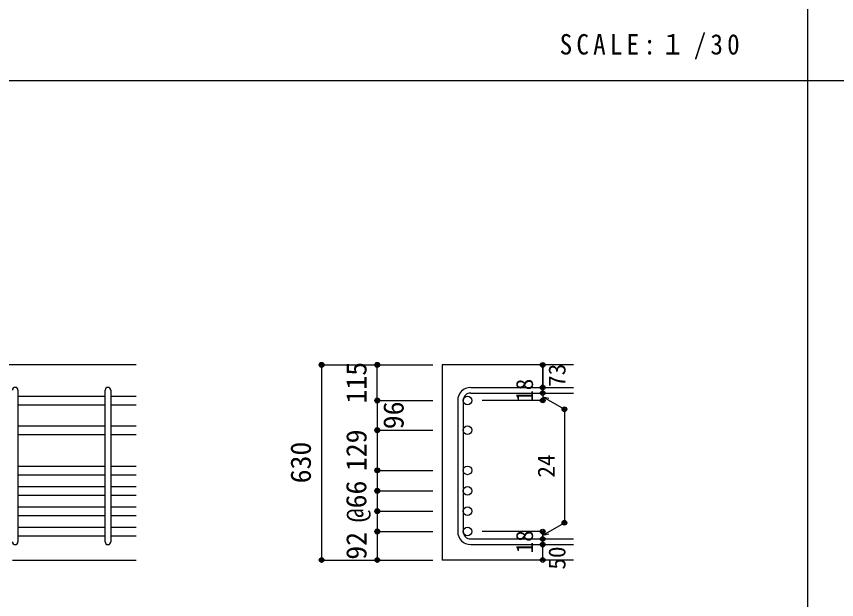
# Model space of a CAD drawing. Units: millimetres at full size, sheet at 1:30. Extents: x -5973 to 5954, y -4195 to 4201.
# Drawn here: x -3683 to -1031, y -1901 to -15 of the extents above; entities that cross this region are included whole.
import ezdxf
from ezdxf.enums import TextEntityAlignment as Align

# ---------------------------------------------------------------- set-up
doc = ezdxf.new("R2010")
doc.units = ezdxf.units.MM
doc.header["$LTSCALE"] = 30
doc.header["$PDMODE"] = 32
doc.header["$PDSIZE"] = 15
for name, color, linetype in [('0-1_躯体線', 2, 'Continuous'), ('0-5_基礎梁筋', 7, 'Continuous'), ('0-6_スタラップ筋', 7, 'Continuous'), ('0-D_寸法', 4, 'Continuous'), ('6-7_文字', 7, 'Continuous'), ('F-0_枠', 6, 'Continuous')]:
    doc.layers.add(name, color=color, linetype=linetype)
doc.styles.add('ＭＳ ゴシック', font='')
doc.styles.get('ＭＳ ゴシック').set_extended_font_data('MS Gothic')

msp = doc.modelspace()

# ---------------------------------------------------------------- linework, layer by layer
at = {"layer": '0-1_躯体線'}
for p, q in [((-3295.8, -1142.16), (-4895.8, -1142.16)), ((-1880.8, -1142.16), (-2305.8, -1142.16)), ((-2305.8, -1142.16), (-2305.8, -1773.16)), ((-3695.8, -1773.16), (-3295.8, -1773.16)), ((-1880.8, -1773.16), (-2305.8, -1773.16))]:
    msp.add_line(p, q, dxfattribs=at)
at = {"layer": '0-5_基礎梁筋'}
for p, q in [((-3677.8, -1243.09), (-3395.8, -1243.09)), ((-3377.8, -1243.09), (-3295.8, -1243.09)), ((-3677.8, -1271.09), (-3395.8, -1271.09)), ((-3377.8, -1271.09), (-3295.8, -1271.09)), ((-3677.8, -1339.16), (-3395.8, -1339.16)), ((-3377.8, -1339.16), (-3295.8, -1339.16)), ((-3677.8, -1367.16), (-3395.8, -1367.16)), ((-3377.8, -1367.16), (-3295.8, -1367.16)), ((-3677.8, -1469.16), (-3395.8, -1469.16)), ((-3377.8, -1469.16), (-3295.8, -1469.16)), ((-3677.8, -1497.16), (-3395.8, -1497.16)), ((-3377.8, -1497.16), (-3295.8, -1497.16)), ((-3677.8, -1535.16), (-3395.8, -1535.16)), ((-3377.8, -1535.16), (-3295.8, -1535.16)), ((-3677.8, -1563.16), (-3395.8, -1563.16)), ((-3377.8, -1563.16), (-3295.8, -1563.16)), ((-3677.8, -1601.16), (-3395.8, -1601.16)), ((-3377.8, -1601.16), (-3295.8, -1601.16)), ((-3677.8, -1629.16), (-3395.8, -1629.16)), ((-3377.8, -1629.16), (-3295.8, -1629.16)), ((-3677.8, -1667.16), (-3395.8, -1667.16)), ((-3377.8, -1667.16), (-3295.8, -1667.16)), ((-3677.8, -1695.16), (-3395.8, -1695.16)), ((-3377.8, -1695.16), (-3295.8, -1695.16))]:
    msp.add_line(p, q, dxfattribs=at)
at = {"layer": '0-5_基礎梁筋', "color": 3}
for centre in [(-2223.8, -1257.09), (-2223.8, -1353.16), (-2223.8, -1483.16), (-2223.8, -1549.16), (-2223.8, -1615.16), (-2223.8, -1681.16)]:
    msp.add_circle(centre, 14, dxfattribs=at)
at = {"layer": '0-6_スタラップ筋'}
for p, q in [((-2213.8, -1215.09), (-1880.8, -1215.09)), ((-3677.8, -1224.09), (-3677.8, -1714.16)), ((-3395.8, -1714.16), (-3395.8, -1224.09)), ((-3377.8, -1224.09), (-3377.8, -1714.16)), ((-2213.8, -1233.09), (-1880.8, -1233.09)), ((-2255.8, -1257.09), (-2255.8, -1681.16)), ((-2237.8, -1257.09), (-2237.8, -1681.16)), ((-2213.8, -1705.16), (-1880.8, -1705.16)), ((-2213.8, -1723.16), (-1880.8, -1723.16))]:
    msp.add_line(p, q, dxfattribs=at)
for centre, radius, start, end in [((-3686.8, -1224.09), 9, 0, 180), ((-3386.8, -1224.09), 9, 0, 180), ((-2213.8, -1257.09), 42, 90, 180), ((-2213.8, -1257.09), 24, 90, 180), ((-2213.8, -1681.16), 42, 180, 270), ((-2213.8, -1681.16), 24, 180, 270), ((-3686.8, -1714.16), 9, 180, 0), ((-3386.8, -1714.16), 9, 180, 0)]:
    msp.add_arc(centre, radius, start, end, dxfattribs=at)
at = {"layer": '0-D_寸法'}
for p, q in [((-2695.8, -1142.16), (-2515.8, -1142.16)), ((-2695.8, -1142.16), (-2515.8, -1142.16)), ((-2695.8, -1142.16), (-2695.8, -1773.16)), ((-2515.8, -1142.16), (-2335.8, -1142.16)), ((-2515.8, -1142.16), (-2335.8, -1142.16)), ((-2515.8, -1257.09), (-2515.8, -1142.16)), ((-1980.8, -1215.09), (-1980.8, -1142.16)), ((-1980.8, -1142.16), (-1980.8, -1215.09)), ((-1980.8, -1233.09), (-1980.8, -1215.09)), ((-1980.8, -1233.09), (-1980.8, -1257.09)), ((-1980.8, -1245.09), (-1910.74, -1285.54)), ((-1980.8, -1245.09), (-1961.48, -1250.27)), ((-2515.8, -1257.09), (-2335.8, -1257.09)), ((-2515.8, -1257.09), (-2335.8, -1257.09)), ((-2515.8, -1257.09), (-2515.8, -1353.16)), ((-1980.8, -1257.09), (-2176.89, -1257.09)), ((-1910.74, -1285.54), (-1910.74, -1652.71)), ((-2515.8, -1353.16), (-2335.8, -1353.16)), ((-2515.8, -1353.16), (-2335.8, -1353.16)), ((-2515.8, -1353.16), (-2515.8, -1483.16)), ((-2515.8, -1483.16), (-2335.8, -1483.16)), ((-2515.8, -1483.16), (-2335.8, -1483.16)), ((-2515.8, -1549.16), (-2335.8, -1549.16)), ((-2515.8, -1615.16), (-2335.8, -1615.16)), ((-1980.8, -1693.16), (-1910.74, -1652.71)), ((-2515.8, -1681.16), (-2335.8, -1681.16)), ((-1980.8, -1681.16), (-2176.89, -1681.16)), ((-1980.8, -1705.16), (-1980.8, -1681.16)), ((-1980.8, -1693.16), (-1961.48, -1687.99)), ((-1980.8, -1723.16), (-1980.8, -1705.16)), ((-1980.8, -1773.16), (-1980.8, -1723.16)), ((-2695.8, -1773.16), (-2515.8, -1773.16)), ((-2515.8, -1773.16), (-2335.8, -1773.16))]:
    msp.add_line(p, q, dxfattribs=at)
msp.add_lwpolyline([(-2515.8, -1483.16), (-2515.8, -1681.16), (-2515.8, -1773.16)], dxfattribs=at)
for centre, radius in [((-2695.8, -1142.16), 8), ((-2695.8, -1142.16), 7.2), ((-2695.8, -1142.16), 6.4), ((-2695.8, -1142.16), 5.6), ((-2695.8, -1142.16), 4.8), ((-2695.8, -1142.16), 4), ((-2695.8, -1142.16), 3.2), ((-2695.8, -1142.16), 2.4), ((-2515.8, -1142.16), 8), ((-2515.8, -1142.16), 7.2), ((-2515.8, -1142.16), 6.4), ((-2515.8, -1142.16), 5.6), ((-2515.8, -1142.16), 4.8), ((-2515.8, -1142.16), 4), ((-2515.8, -1142.16), 3.2), ((-2515.8, -1142.16), 2.4), ((-1980.8, -1142.16), 4), ((-1980.8, -1142.16), 3.6), ((-1980.8, -1142.16), 3.2), ((-1980.8, -1142.16), 2.8), ((-1980.8, -1142.16), 2.4), ((-1980.8, -1142.16), 2), ((-2695.8, -1142.16), 1.6), ((-2695.8, -1142.16), 0.8), ((-2515.8, -1142.16), 1.6), ((-2515.8, -1142.16), 0.8), ((-1980.8, -1142.16), 1.6), ((-1980.8, -1142.16), 1.2), ((-1980.8, -1142.16), 0.8), ((-1980.8, -1142.16), 0.4), ((-1980.8, -1215.09), 4), ((-1980.8, -1215.09), 3.6), ((-1980.8, -1215.09), 3.2), ((-1980.8, -1215.09), 2.8), ((-1980.8, -1215.09), 2.4), ((-1980.8, -1215.09), 2), ((-1980.8, -1215.09), 1.6), ((-1980.8, -1215.09), 1.2), ((-1980.8, -1215.09), 0.8), ((-1980.8, -1215.09), 0.4), ((-1980.8, -1233.09), 4), ((-1980.8, -1233.09), 3.6), ((-1980.8, -1233.09), 3.2), ((-1980.8, -1233.09), 2.8), ((-1980.8, -1233.09), 2.4), ((-1980.8, -1233.09), 2), ((-1980.8, -1233.09), 1.6), ((-1980.8, -1233.09), 1.2), ((-1980.8, -1233.09), 0.8), ((-1980.8, -1233.09), 0.4), ((-2515.8, -1257.09), 8), ((-2515.8, -1257.09), 7.2), ((-2515.8, -1257.09), 6.4), ((-2515.8, -1257.09), 5.6), ((-2515.8, -1257.09), 4.8), ((-2515.8, -1257.09), 4), ((-2515.8, -1257.09), 3.2), ((-2515.8, -1257.09), 2.4), ((-2515.8, -1257.09), 1.6), ((-2515.8, -1257.09), 0.8), ((-1980.8, -1257.09), 4), ((-1980.8, -1257.09), 3.6), ((-1980.8, -1257.09), 3.2), ((-1980.8, -1257.09), 2.8), ((-1980.8, -1257.09), 2.4), ((-1980.8, -1257.09), 2), ((-1980.8, -1257.09), 1.6), ((-1980.8, -1257.09), 1.2), ((-1980.8, -1257.09), 0.8), ((-1980.8, -1257.09), 0.4), ((-1910.74, -1285.54), 4), ((-1910.74, -1285.54), 3.6), ((-1910.74, -1285.54), 3.2), ((-1910.74, -1285.54), 2.8), ((-1910.74, -1285.54), 2.4), ((-1910.74, -1285.54), 2), ((-1910.74, -1285.54), 1.6), ((-1910.74, -1285.54), 1.2), ((-1910.74, -1285.54), 0.8), ((-1910.74, -1285.54), 0.4), ((-2515.8, -1353.16), 8), ((-2515.8, -1353.16), 7.2), ((-2515.8, -1353.16), 6.4), ((-2515.8, -1353.16), 5.6), ((-2515.8, -1353.16), 4.8), ((-2515.8, -1353.16), 4), ((-2515.8, -1353.16), 3.2), ((-2515.8, -1353.16), 2.4), ((-2515.8, -1353.16), 1.6), ((-2515.8, -1353.16), 0.8), ((-2515.8, -1483.16), 8), ((-2515.8, -1483.16), 7.2), ((-2515.8, -1483.16), 6.4), ((-2515.8, -1483.16), 5.6), ((-2515.8, -1483.16), 4.8), ((-2515.8, -1483.16), 4), ((-2515.8, -1483.16), 3.2), ((-2515.8, -1483.16), 2.4), ((-2515.8, -1483.16), 1.6), ((-2515.8, -1483.16), 0.8), ((-2515.8, -1549.16), 8), ((-2515.8, -1549.16), 7.2), ((-2515.8, -1549.16), 6.4), ((-2515.8, -1549.16), 5.6), ((-2515.8, -1549.16), 4.8), ((-2515.8, -1549.16), 4), ((-2515.8, -1549.16), 3.2), ((-2515.8, -1549.16), 2.4), ((-2515.8, -1549.16), 1.6), ((-2515.8, -1549.16), 0.8), ((-2515.8, -1615.16), 8), ((-2515.8, -1615.16), 7.2), ((-2515.8, -1615.16), 6.4), ((-2515.8, -1615.16), 5.6), ((-2515.8, -1615.16), 4.8), ((-2515.8, -1615.16), 4), ((-2515.8, -1615.16), 3.2), ((-2515.8, -1615.16), 2.4), ((-2515.8, -1615.16), 1.6), ((-2515.8, -1615.16), 0.8), ((-1910.74, -1652.71), 4), ((-1910.74, -1652.71), 3.6), ((-1910.74, -1652.71), 3.2), ((-1910.74, -1652.71), 2.8), ((-1910.74, -1652.71), 2.4), ((-1910.74, -1652.71), 2), ((-1910.74, -1652.71), 1.6), ((-1910.74, -1652.71), 1.2), ((-1910.74, -1652.71), 0.8), ((-1910.74, -1652.71), 0.4), ((-2515.8, -1681.16), 8), ((-2515.8, -1681.16), 7.2), ((-2515.8, -1681.16), 6.4), ((-2515.8, -1681.16), 5.6), ((-2515.8, -1681.16), 4.8), ((-2515.8, -1681.16), 4), ((-2515.8, -1681.16), 3.2), ((-2515.8, -1681.16), 2.4), ((-2515.8, -1681.16), 1.6), ((-2515.8, -1681.16), 0.8), ((-1980.8, -1681.16), 4), ((-1980.8, -1681.16), 3.6), ((-1980.8, -1681.16), 3.2), ((-1980.8, -1681.16), 2.8), ((-1980.8, -1681.16), 2.4), ((-1980.8, -1681.16), 2), ((-1980.8, -1681.16), 1.6), ((-1980.8, -1681.16), 1.2), ((-1980.8, -1681.16), 0.8), ((-1980.8, -1681.16), 0.4), ((-1980.8, -1705.16), 4), ((-1980.8, -1723.16), 4), ((-1980.8, -1705.16), 3.6), ((-1980.8, -1723.16), 3.6), ((-1980.8, -1705.16), 3.2), ((-1980.8, -1723.16), 3.2), ((-1980.8, -1705.16), 2.8), ((-1980.8, -1723.16), 2.8), ((-1980.8, -1705.16), 2.4), ((-1980.8, -1723.16), 2.4), ((-1980.8, -1705.16), 2), ((-1980.8, -1723.16), 2), ((-1980.8, -1705.16), 1.6), ((-1980.8, -1723.16), 1.6), ((-1980.8, -1705.16), 1.2), ((-1980.8, -1723.16), 1.2), ((-1980.8, -1705.16), 0.8), ((-1980.8, -1723.16), 0.8), ((-1980.8, -1705.16), 0.4), ((-1980.8, -1723.16), 0.4), ((-2695.8, -1773.16), 7.2), ((-2695.8, -1773.16), 6.4), ((-2695.8, -1773.16), 5.6), ((-2695.8, -1773.16), 4.8), ((-2695.8, -1773.16), 4), ((-2695.8, -1773.16), 3.2), ((-2695.8, -1773.16), 2.4), ((-2695.8, -1773.16), 1.6), ((-2695.8, -1773.16), 0.8), ((-2515.8, -1773.16), 7.2), ((-2515.8, -1773.16), 6.4), ((-2515.8, -1773.16), 5.6), ((-2515.8, -1773.16), 4.8), ((-2515.8, -1773.16), 4), ((-2515.8, -1773.16), 3.2), ((-2515.8, -1773.16), 2.4), ((-2515.8, -1773.16), 1.6), ((-2515.8, -1773.16), 0.8), ((-1980.8, -1773.16), 4), ((-1980.8, -1773.16), 3.6), ((-1980.8, -1773.16), 3.2), ((-1980.8, -1773.16), 2.8), ((-1980.8, -1773.16), 2.4), ((-1980.8, -1773.16), 2), ((-1980.8, -1773.16), 1.6), ((-1980.8, -1773.16), 1.2), ((-1980.8, -1773.16), 0.8), ((-1980.8, -1773.16), 0.4)]:
    msp.add_circle(centre, radius, dxfattribs=at)
at = {"layer": '0-D_寸法', "color": 7}
for p in [(-2695.8, -1142.16), (-2695.8, -1142.16), (-2515.8, -1142.16), (-1980.8, -1142.16), (-1980.8, -1215.09), (-1980.8, -1233.09), (-2515.8, -1257.09), (-1980.8, -1257.09), (-1910.74, -1285.54), (-2515.8, -1353.16), (-2515.8, -1353.16), (-2515.8, -1483.16), (-2515.8, -1549.16), (-2515.8, -1549.16), (-2515.8, -1615.16), (-2515.8, -1615.16), (-1910.74, -1652.71), (-2515.8, -1681.16), (-2515.8, -1681.16), (-1980.8, -1681.16), (-1980.8, -1681.16), (-1980.8, -1705.16), (-1980.8, -1723.16), (-2695.8, -1773.16), (-2695.8, -1773.16), (-2515.8, -1773.16), (-1980.8, -1773.16)]:
    msp.add_point(p, dxfattribs=at)
at = {"layer": 'F-0_枠', "color": 2}
for p, q in [((-1124.64, 4201.15), (-1124.64, -4195.24)), ((-5972.88, -222.05), (3723.6, -222.05))]:
    msp.add_line(p, q, dxfattribs=at)

# ---------------------------------------------------------------- texts
at = {"layer": '0-D_寸法', "style": 'ＭＳ ゴシック'}
for s, height, p in [('115', 65.98, (-2530.8, -1267.13)), ('73', 54.99, (-1890.8, -1213.36)), ('18', 54.99, (-1995.8, -1261.59)), ('96', 65.98, (-2410.8, -1350.13)), ('129', 65.98, (-2530.8, -1485.66)), ('630', 65.98, (-2710.8, -1525.16)), ('24', 54.99, (-1925.74, -1506.63)), ('@66', 65.98, (-2531.46, -1650.97)), ('92', 65.98, (-2530.8, -1772.16)), ('18', 54.99, (-1995.8, -1751.66)), ('50', 54.99, (-1890.8, -1804.16))]:
    msp.add_text(s, height=height, rotation=90, dxfattribs=at).set_placement(p, align=Align.BOTTOM_LEFT)
at = {"layer": '6-7_文字', "color": 2, "insert": (-1925.98, -154.55), "char_height": 65.98, "attachment_point": 7, "style": 'ＭＳ ゴシック'}
msp.add_mtext('\\T1.34;\\W0.9;SCALE:１/30', dxfattribs=at)

doc.saveas('drawing.dxf')
